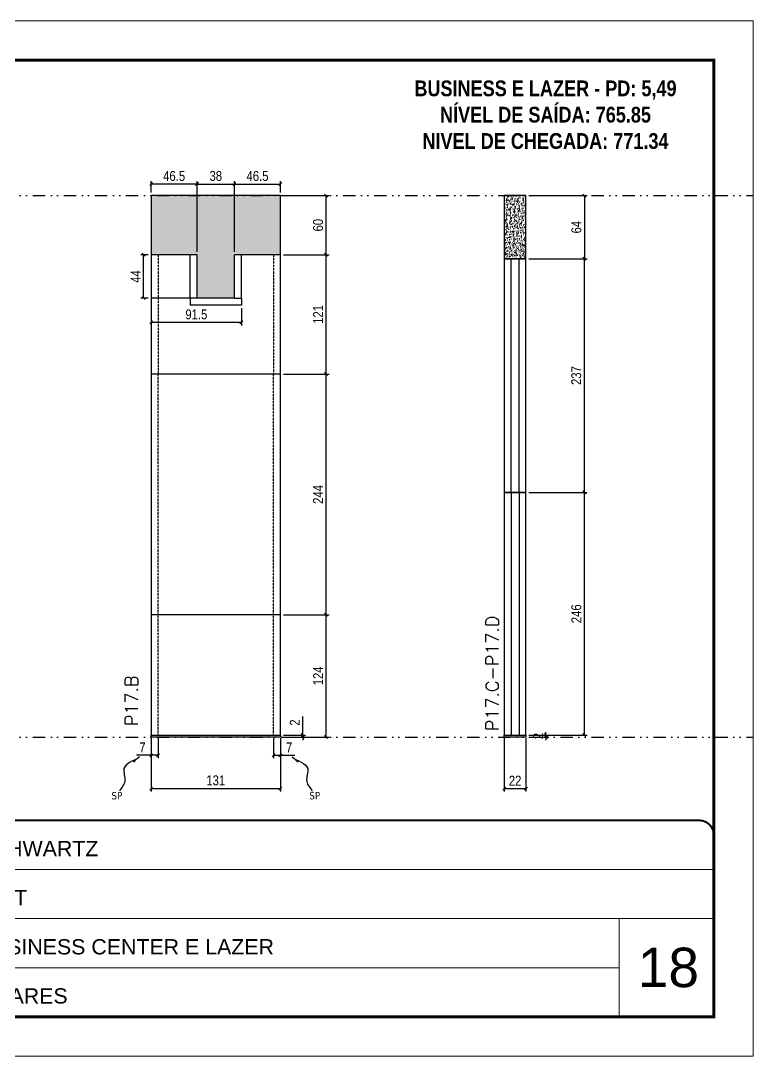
# Model space of a CAD drawing. Extents: x 13379 to 23315, y 867 to 16997.
# Drawn here: x 16727 to 17469, y 11204 to 12254 of the extents above; entities that cross this region are included whole.
import ezdxf

# ---------------------------------------------------------------- set-up
doc = ezdxf.new("R2010")
doc.units = 0
for name, pattern in [('CONTINUO', [0]), ('DASHED', [0.75, 0.5, -0.25]), ('DIVIDE2', [0.625, 0.25, -0.125, 0, -0.125, 0, -0.125]), ('HIDDEN', [0.375, 0.25, -0.125])]:
    doc.linetypes.add(name, pattern=pattern)
for name, color, linetype, lineweight in [('CARIMBO', 255, 'Continuous', 9), ('Folhas', 255, 'Continuous', 9), ('SARRAFO DE PRESSAO', 251, 'DASHED', 9), ('Texto Seção', 7, 'Continuous', 15)]:
    doc.layers.add(name, color=color, linetype=linetype, lineweight=lineweight)
for name, color, linetype in [('COTA', 241, 'Continuous'), ('NOMENCLATURA', 7, 'Continuous'), ('Nível', 160, 'Continuous'), ('Painéis', 200, 'Continuous'), ('SARR_2.2x7', 40, 'Continuous'), ('Sarrafo de Pressão', 42, 'HIDDEN'), ('texto', 7, 'Continuous')]:
    doc.layers.add(name, color=color, linetype=linetype)
doc.styles.add('ARIAL', font='arial.ttf')
doc.styles.add('COTA TECNICA', font='techl___.ttf', dxfattribs={"height": 10})
doc.styles.add('COTA TECNICA-50', font='techl___.ttf', dxfattribs={"height": 10})
doc.styles.add('REGUA-120', font='ROMANS.shx', dxfattribs={"height": 15})
doc.styles.add('ROMANC', font='techb___.ttf', dxfattribs={"height": 2.5})
doc.styles.get("Standard").update_dxf_attribs({"font": 'arial.ttf'})
doc.styles.add('Tecnologia', font='')
doc.styles.get('Tecnologia').set_extended_font_data('Forgotten Futurist')
doc.dimstyles.new('COTA PAINEL-50', dxfattribs={"dimtxt": 10, "dimasz": 3, "dimexe": 3, "dimexo": 3, "dimgap": 3, "dimtad": 1, "dimdec": 1, "dimzin": 12, "dimdsep": 46, "dimtxsty": 'COTA TECNICA-50', "dimblk1": 'OBLIQUE', "dimblk2": 'OBLIQUE', "dimsah": 1, "dimcen": 0.9, "dimclrd": 4, "dimclre": 4, "dimclrt": 240, "dimadec": 1, "dimazin": 3, "dimtfac": 1, "dimtdec": 1, "dimtmove": 0, "dimatfit": 3, "dimfxl": 1, "dimtolj": 1, "dimtzin": 12, "dimarcsym": 0})
doc.dimstyles.new('PAINEL', dxfattribs={"dimtxt": 10, "dimasz": 3, "dimexe": 3, "dimexo": 3, "dimgap": 3, "dimtad": 1, "dimdec": 1, "dimzin": 12, "dimdsep": 46, "dimtxsty": 'COTA TECNICA', "dimblk1": 'OBLIQUE', "dimblk2": 'OBLIQUE', "dimsah": 1, "dimcen": 0.9, "dimclrd": 4, "dimclre": 4, "dimclrt": 240, "dimadec": 1, "dimazin": 3, "dimtfac": 1, "dimtdec": 1, "dimtmove": 0, "dimatfit": 3, "dimfxl": 1, "dimtolj": 1, "dimtzin": 12, "dimarcsym": 0})
doc.dimstyles.get("Standard").update_dxf_attribs({"dimtxt": 0.18, "dimasz": 0.18, "dimexe": 0.18, "dimexo": 0.0625, "dimgap": 0.09, "dimtad": 0, "dimtih": 1, "dimtoh": 1, "dimdec": 4, "dimzin": 0, "dimdsep": 46, "dimtxsty": 'Standard', "dimcen": 0.09, "dimadec": 0, "dimazin": 0, "dimtfac": 1, "dimtdec": 4, "dimtofl": 0, "dimtmove": 0, "dimatfit": 3, "dimfxl": 1, "dimtolj": 1, "dimtzin": 0, "dimarcsym": 0})

# ---------------------------------------------------------------- blocks, each defined once
blk = doc.blocks.new('9999999999')
at = {"color": 30, "linetype": 'CONTINUO'}
for p, q in [((98564.6, 34230.2), (98564.6, 34429.4)), ((98564.6, 34379.6), (99584, 34379.6)), ((98564.6, 34329.8), (99488, 34329.8)), ((99584, 34329.8), (99488, 34329.8)), ((99488, 34329.8), (99488, 34230.2)), ((98564.6, 34280), (99488, 34280))]:
    blk.add_line(p, q, dxfattribs=at)
at = {"color": 30, "linetype": 'CONTINUO', "const_width": 2}
blk.add_lwpolyline([(99584, 34230.2), (99584, 34414.4, 0.414214), (99569, 34429.4), (98229, 34429.4, 0.414214), (98214, 34414.4), (98214, 34245.2, 0.414214), (98229, 34230.2), (99584, 34230.2)], format="xyb", dxfattribs=at)
at = {"layer": 'Folhas'}
blk.add_lwpolyline([(98139, 34190.2), (99624, 34190.2), (99624, 35240.2), (98139, 35240.2)], close=True, dxfattribs=at)
at = {"layer": 'Folhas', "color": 30, "const_width": 3}
blk.add_lwpolyline([(98214, 34230.2), (99584, 34230.2), (99584, 35200.2), (98214, 35200.2)], close=True, dxfattribs=at)
at = {"color": 7, "linetype": 'Continuous', "ltscale": 5, "style": 'ARIAL'}
for s, height, p in [('SCHWARTZ', 15.48, (98837.7, 34393.1)), ('GWT', 15.48, (98837.7, 34343.3)), ('BUSINESS CENTER E LAZER', 15.483, (98837.7, 34293.5)), ('NOVA SISTEMAS CONSTRUTIVOS', 11.059, (98263.2, 34267.2)), ('PILARES', 15.48, (98837.7, 34243.7))]:
    blk.add_text(s, height=height, dxfattribs=at).set_placement(p)
at = {"layer": 'Folhas', "color": 7, "style": 'Tecnologia', "width": 1.5}
for s, p in [('CLIENTE:', (98573.7, 34397.2)), ('OBRA:', (98573.7, 34347.3)), ('PAVIMENTO:', (98573.7, 34297.5)), ('PROJETO:', (98573.7, 34247.7))]:
    blk.add_text(s, height=14, dxfattribs=at).set_placement(p)
blk = doc.blocks.new('_Oblique')
at = {"color": 0, "linetype": 'ByBlock', "lineweight": -2}
blk.add_line((-0.5, -0.5), (0.5, 0.5), dxfattribs=at)
blk = doc.blocks.new('*D554')
at = {"layer": 'COTA', "color": 4, "lineweight": -2, "transparency": 16777216}
for p, q in [((16859.2, 11526.9), (16859.2, 11472.7)), ((16990.2, 11526.9), (16990.2, 11472.7)), ((16859.2, 11475.7), (16990.2, 11475.7))]:
    blk.add_line(p, q, dxfattribs=at)
at = {"layer": 'Defpoints', "color": 0, "transparency": 16777216}
for p in [(16859.2, 11529.9), (16990.2, 11529.9), (16990.2, 11475.7)]:
    blk.add_point(p, dxfattribs=at)
at = {"layer": 'COTA', "color": 4, "lineweight": -2, "transparency": 16777216, "xscale": 3, "yscale": 3, "zscale": 3, "rotation": 180}
blk.add_blockref('_Oblique', (16859.2, 11475.7), dxfattribs=at)
at = {"layer": 'COTA', "color": 4, "lineweight": -2, "transparency": 16777216, "xscale": 3, "yscale": 3, "zscale": 3}
blk.add_blockref('_Oblique', (16990.2, 11475.7), dxfattribs=at)
at = {"layer": 'COTA', "color": 240, "transparency": 16777216, "insert": (16924.7, 11483.9), "char_height": 10, "attachment_point": 5, "style": 'COTA TECNICA'}
blk.add_mtext('\\A1;131', dxfattribs=at)
blk = doc.blocks.new('*D555')
at = {"layer": 'COTA', "color": 4, "lineweight": -2, "transparency": 16777216}
for p, q in [((16993.2, 11651.9), (17039.5, 11651.9)), ((17036.5, 11527.9), (17036.5, 11651.9)), ((16993.2, 11527.9), (17039.5, 11527.9))]:
    blk.add_line(p, q, dxfattribs=at)
at = {"layer": 'Defpoints', "color": 0, "transparency": 16777216}
for p in [(16990.2, 11651.9), (17036.5, 11651.9), (16990.2, 11527.9)]:
    blk.add_point(p, dxfattribs=at)
at = {"layer": 'COTA', "color": 4, "lineweight": -2, "transparency": 16777216, "xscale": 3, "yscale": 3, "zscale": 3}
for p, rotation in [((17036.5, 11651.9), 90), ((17036.5, 11527.9), 270)]:
    blk.add_blockref('_Oblique', p, dxfattribs=dict(at, rotation=rotation))
at = {"layer": 'COTA', "color": 240, "transparency": 16777216, "insert": (17028.4, 11589.9), "char_height": 10, "attachment_point": 5, "rotation": 90, "style": 'COTA TECNICA-50'}
blk.add_mtext('\\A1;124', dxfattribs=at)
blk = doc.blocks.new('*D556')
at = {"layer": 'COTA', "color": 4, "lineweight": -2, "transparency": 16777216}
for p, q in [((17012.8, 11529.9), (17012.8, 11548.7)), ((16993.2, 11529.9), (17015.8, 11529.9)), ((17012.8, 11527.9), (17012.8, 11529.9)), ((16993.2, 11527.9), (17015.8, 11527.9)), ((17012.8, 11527.9), (17012.8, 11524.9))]:
    blk.add_line(p, q, dxfattribs=at)
at = {"layer": 'Defpoints', "color": 0, "transparency": 16777216}
for p in [(16990.2, 11529.9), (16990.2, 11527.9), (17012.8, 11527.9)]:
    blk.add_point(p, dxfattribs=at)
at = {"layer": 'COTA', "color": 4, "lineweight": -2, "transparency": 16777216, "xscale": 3, "yscale": 3, "zscale": 3}
for p, rotation in [((17012.8, 11529.9), 270), ((17012.8, 11527.9), 90)]:
    blk.add_blockref('_Oblique', p, dxfattribs=dict(at, rotation=rotation))
at = {"layer": 'COTA', "color": 240, "transparency": 16777216, "insert": (17004.8, 11542.6), "char_height": 10, "attachment_point": 5, "rotation": 90, "style": 'COTA TECNICA-50'}
blk.add_mtext('\\A1;2', dxfattribs=at)
blk = doc.blocks.new('*D557')
at = {"layer": 'COTA', "color": 4, "lineweight": -2, "transparency": 16777216}
for p, q in [((16859.2, 11524.9), (16859.2, 11506.4)), ((16866.2, 11526.9), (16866.2, 11506.4)), ((16859.2, 11509.4), (16844.5, 11509.4)), ((16866.2, 11509.4), (16859.2, 11509.4))]:
    blk.add_line(p, q, dxfattribs=at)
at = {"layer": 'Defpoints', "color": 0, "transparency": 16777216}
for p in [(16866.2, 11529.9), (16859.2, 11527.9), (16859.2, 11509.4)]:
    blk.add_point(p, dxfattribs=at)
at = {"layer": 'COTA', "color": 4, "lineweight": -2, "transparency": 16777216, "xscale": 3, "yscale": 3, "zscale": 3, "rotation": 180}
blk.add_blockref('_Oblique', (16859.2, 11509.4), dxfattribs=at)
at = {"layer": 'COTA', "color": 4, "lineweight": -2, "transparency": 16777216, "xscale": 3, "yscale": 3, "zscale": 3}
blk.add_blockref('_Oblique', (16866.2, 11509.4), dxfattribs=at)
at = {"layer": 'COTA', "color": 240, "transparency": 16777216, "insert": (16850.4, 11517.4), "char_height": 10, "attachment_point": 5, "style": 'COTA TECNICA-50'}
blk.add_mtext('\\A1;7', dxfattribs=at)
blk = doc.blocks.new('*D558')
at = {"layer": 'COTA', "color": 4, "lineweight": -2, "transparency": 16777216}
for p, q in [((16983.2, 11526.9), (16983.2, 11506.4)), ((16990.2, 11524.9), (16990.2, 11506.4)), ((16983.2, 11509.4), (16990.2, 11509.4)), ((16990.2, 11509.4), (17005, 11509.4))]:
    blk.add_line(p, q, dxfattribs=at)
at = {"layer": 'Defpoints', "color": 0, "transparency": 16777216}
for p in [(16983.2, 11529.9), (16990.2, 11527.9), (16990.2, 11509.4)]:
    blk.add_point(p, dxfattribs=at)
at = {"layer": 'COTA', "color": 4, "lineweight": -2, "transparency": 16777216, "xscale": 3, "yscale": 3, "zscale": 3, "rotation": 180}
blk.add_blockref('_Oblique', (16983.2, 11509.4), dxfattribs=at)
at = {"layer": 'COTA', "color": 4, "lineweight": -2, "transparency": 16777216, "xscale": 3, "yscale": 3, "zscale": 3}
blk.add_blockref('_Oblique', (16990.2, 11509.4), dxfattribs=at)
at = {"layer": 'COTA', "color": 240, "transparency": 16777216, "insert": (16999.1, 11517.4), "char_height": 10, "attachment_point": 5, "style": 'COTA TECNICA-50'}
blk.add_mtext('\\A1;7', dxfattribs=at)
blk = doc.blocks.new('*D559')
at = {"layer": 'COTA', "color": 4, "linetype": 'ByBlock', "lineweight": -2, "transparency": 16777216}
for p, q in [((16993.2, 11895.9), (17039.5, 11895.9)), ((17036.5, 11651.9), (17036.5, 11895.9)), ((16993.2, 11651.9), (17039.5, 11651.9))]:
    blk.add_line(p, q, dxfattribs=at)
at = {"layer": 'Defpoints', "color": 0, "linetype": 'ByBlock', "transparency": 16777216}
for p in [(16990.2, 11895.9), (17036.5, 11895.9), (16990.2, 11651.9)]:
    blk.add_point(p, dxfattribs=at)
at = {"layer": 'COTA', "color": 4, "linetype": 'ByBlock', "lineweight": -2, "transparency": 16777216, "xscale": 3, "yscale": 3, "zscale": 3}
for p, rotation in [((17036.5, 11895.9), 90), ((17036.5, 11651.9), 270)]:
    blk.add_blockref('_Oblique', p, dxfattribs=dict(at, rotation=rotation))
at = {"layer": 'COTA', "color": 240, "linetype": 'ByBlock', "transparency": 16777216, "insert": (17028.4, 11773.9), "char_height": 10, "attachment_point": 5, "rotation": 90, "style": 'COTA TECNICA'}
blk.add_mtext('\\A1;244', dxfattribs=at)
blk = doc.blocks.new('*D560')
at = {"layer": 'COTA', "color": 4, "lineweight": -2, "transparency": 16777216}
for p, q in [((16993.2, 12016.9), (17039.5, 12016.9)), ((17036.5, 11895.9), (17036.5, 12016.9)), ((16993.2, 11895.9), (17039.5, 11895.9))]:
    blk.add_line(p, q, dxfattribs=at)
at = {"layer": 'Defpoints', "color": 0, "transparency": 16777216}
for p in [(16990.2, 12016.9), (17036.5, 12016.9), (16990.2, 11895.9)]:
    blk.add_point(p, dxfattribs=at)
at = {"layer": 'COTA', "color": 4, "lineweight": -2, "transparency": 16777216, "xscale": 3, "yscale": 3, "zscale": 3}
for p, rotation in [((17036.5, 12016.9), 90), ((17036.5, 11895.9), 270)]:
    blk.add_blockref('_Oblique', p, dxfattribs=dict(at, rotation=rotation))
at = {"layer": 'COTA', "color": 240, "transparency": 16777216, "insert": (17028.4, 11956.4), "char_height": 10, "attachment_point": 5, "rotation": 90, "style": 'COTA TECNICA'}
blk.add_mtext('\\A1;121', dxfattribs=at)
blk = doc.blocks.new('*D561')
at = {"layer": 'COTA', "color": 4, "lineweight": -2, "transparency": 16777216}
for p, q in [((16993.2, 12076.9), (17039.5, 12076.9)), ((17036.5, 12016.9), (17036.5, 12076.9)), ((16993.2, 12016.9), (17039.5, 12016.9))]:
    blk.add_line(p, q, dxfattribs=at)
at = {"layer": 'Defpoints', "color": 0, "transparency": 16777216}
for p in [(16990.2, 12076.9), (17036.5, 12076.9), (16990.2, 12016.9)]:
    blk.add_point(p, dxfattribs=at)
at = {"layer": 'COTA', "color": 4, "lineweight": -2, "transparency": 16777216, "xscale": 3, "yscale": 3, "zscale": 3}
for p, rotation in [((17036.5, 12076.9), 90), ((17036.5, 12016.9), 270)]:
    blk.add_blockref('_Oblique', p, dxfattribs=dict(at, rotation=rotation))
at = {"layer": 'COTA', "color": 240, "transparency": 16777216, "insert": (17028.4, 12046.9), "char_height": 10, "attachment_point": 5, "rotation": 90, "style": 'COTA TECNICA'}
blk.add_mtext('\\A1;60', dxfattribs=at)
blk = doc.blocks.new('*D562')
at = {"layer": 'COTA', "color": 4, "lineweight": -2, "transparency": 16777216}
for p, q in [((16859.2, 12079.9), (16859.2, 12091.6)), ((16905.7, 12088.6), (16859.2, 12088.6)), ((16905.7, 12019.9), (16905.7, 12091.6))]:
    blk.add_line(p, q, dxfattribs=at)
at = {"layer": 'Defpoints', "color": 0, "transparency": 16777216}
for p in [(16859.2, 12088.6), (16859.2, 12076.9), (16905.7, 12016.9)]:
    blk.add_point(p, dxfattribs=at)
at = {"layer": 'COTA', "color": 4, "lineweight": -2, "transparency": 16777216, "xscale": 3, "yscale": 3, "zscale": 3, "rotation": 180}
blk.add_blockref('_Oblique', (16859.2, 12088.6), dxfattribs=at)
at = {"layer": 'COTA', "color": 4, "lineweight": -2, "transparency": 16777216, "xscale": 3, "yscale": 3, "zscale": 3}
blk.add_blockref('_Oblique', (16905.7, 12088.6), dxfattribs=at)
at = {"layer": 'COTA', "color": 240, "transparency": 16777216, "insert": (16882.5, 12096.7), "char_height": 10, "attachment_point": 5, "style": 'COTA TECNICA'}
blk.add_mtext('\\A1;46.5', dxfattribs=at)
blk = doc.blocks.new('*D563')
at = {"layer": 'COTA', "color": 4, "lineweight": -2, "transparency": 16777216}
for p, q in [((16905.7, 12019.9), (16905.7, 12091.6)), ((16905.7, 12088.6), (16943.7, 12088.6)), ((16943.7, 12019.9), (16943.7, 12091.6))]:
    blk.add_line(p, q, dxfattribs=at)
at = {"layer": 'Defpoints', "color": 0, "transparency": 16777216}
for p in [(16943.7, 12088.6), (16905.7, 12016.9), (16943.7, 12016.9)]:
    blk.add_point(p, dxfattribs=at)
at = {"layer": 'COTA', "color": 4, "lineweight": -2, "transparency": 16777216, "xscale": 3, "yscale": 3, "zscale": 3, "rotation": 180}
blk.add_blockref('_Oblique', (16905.7, 12088.6), dxfattribs=at)
at = {"layer": 'COTA', "color": 4, "lineweight": -2, "transparency": 16777216, "xscale": 3, "yscale": 3, "zscale": 3}
blk.add_blockref('_Oblique', (16943.7, 12088.6), dxfattribs=at)
at = {"layer": 'COTA', "color": 240, "transparency": 16777216, "insert": (16924.7, 12096.8), "char_height": 10, "attachment_point": 5, "style": 'COTA TECNICA'}
blk.add_mtext('\\A1;38', dxfattribs=at)
blk = doc.blocks.new('*D564')
at = {"layer": 'COTA', "color": 4, "lineweight": -2, "transparency": 16777216}
for p, q in [((16943.7, 12019.9), (16943.7, 12091.6)), ((16943.7, 12088.6), (16990.2, 12088.6)), ((16990.2, 12079.9), (16990.2, 12091.6))]:
    blk.add_line(p, q, dxfattribs=at)
at = {"layer": 'Defpoints', "color": 0, "transparency": 16777216}
for p in [(16990.2, 12088.6), (16990.2, 12076.9), (16943.7, 12016.9)]:
    blk.add_point(p, dxfattribs=at)
at = {"layer": 'COTA', "color": 4, "lineweight": -2, "transparency": 16777216, "xscale": 3, "yscale": 3, "zscale": 3, "rotation": 180}
blk.add_blockref('_Oblique', (16943.7, 12088.6), dxfattribs=at)
at = {"layer": 'COTA', "color": 4, "lineweight": -2, "transparency": 16777216, "xscale": 3, "yscale": 3, "zscale": 3}
blk.add_blockref('_Oblique', (16990.2, 12088.6), dxfattribs=at)
at = {"layer": 'COTA', "color": 240, "transparency": 16777216, "insert": (16967, 12096.7), "char_height": 10, "attachment_point": 5, "style": 'COTA TECNICA'}
blk.add_mtext('\\A1;46.5', dxfattribs=at)
blk = doc.blocks.new('*D565')
at = {"layer": 'COTA', "color": 4, "lineweight": -2, "transparency": 16777216}
for p, q in [((16859.2, 11969.9), (16859.2, 11945.3)), ((16950.7, 11962.9), (16950.7, 11945.3)), ((16950.7, 11948.3), (16859.2, 11948.3))]:
    blk.add_line(p, q, dxfattribs=at)
at = {"layer": 'Defpoints', "color": 0, "transparency": 16777216}
for p in [(16859.2, 11972.9), (16950.7, 11965.9), (16859.2, 11948.3)]:
    blk.add_point(p, dxfattribs=at)
at = {"layer": 'COTA', "color": 4, "lineweight": -2, "transparency": 16777216, "xscale": 3, "yscale": 3, "zscale": 3, "rotation": 180}
blk.add_blockref('_Oblique', (16859.2, 11948.3), dxfattribs=at)
at = {"layer": 'COTA', "color": 4, "lineweight": -2, "transparency": 16777216, "xscale": 3, "yscale": 3, "zscale": 3}
blk.add_blockref('_Oblique', (16950.7, 11948.3), dxfattribs=at)
at = {"layer": 'COTA', "color": 240, "transparency": 16777216, "insert": (16905, 11956.4), "char_height": 10, "attachment_point": 5, "style": 'COTA TECNICA'}
blk.add_mtext('\\A1;91.5', dxfattribs=at)
blk = doc.blocks.new('*D566')
at = {"layer": 'COTA', "color": 4, "lineweight": -2, "transparency": 16777216}
for p, q in [((16856.2, 12016.9), (16848.6, 12016.9)), ((16851.6, 11972.9), (16851.6, 12016.9)), ((16856.2, 11972.9), (16848.6, 11972.9))]:
    blk.add_line(p, q, dxfattribs=at)
at = {"layer": 'Defpoints', "color": 0, "transparency": 16777216}
for p in [(16851.6, 12016.9), (16859.2, 12016.9), (16859.2, 11972.9)]:
    blk.add_point(p, dxfattribs=at)
at = {"layer": 'COTA', "color": 4, "lineweight": -2, "transparency": 16777216, "xscale": 3, "yscale": 3, "zscale": 3}
for p, rotation in [((16851.6, 12016.9), 90), ((16851.6, 11972.9), 270)]:
    blk.add_blockref('_Oblique', p, dxfattribs=dict(at, rotation=rotation))
at = {"layer": 'COTA', "color": 240, "transparency": 16777216, "insert": (16843.5, 11994.9), "char_height": 10, "attachment_point": 5, "rotation": 90, "style": 'COTA TECNICA'}
blk.add_mtext('\\A1;44', dxfattribs=at)
blk = doc.blocks.new('*D567')
at = {"layer": 'COTA', "color": 4, "lineweight": -2, "transparency": 16777216}
for p, q in [((17217.1, 11526.9), (17217.1, 11472.7)), ((17239.1, 11526.9), (17239.1, 11472.7)), ((17217.1, 11475.7), (17239.1, 11475.7))]:
    blk.add_line(p, q, dxfattribs=at)
at = {"layer": 'Defpoints', "color": 0, "transparency": 16777216}
for p in [(17217.1, 11529.9), (17239.1, 11529.9), (17239.1, 11475.7)]:
    blk.add_point(p, dxfattribs=at)
at = {"layer": 'COTA', "color": 4, "lineweight": -2, "transparency": 16777216, "xscale": 3, "yscale": 3, "zscale": 3, "rotation": 180}
blk.add_blockref('_Oblique', (17217.1, 11475.7), dxfattribs=at)
at = {"layer": 'COTA', "color": 4, "lineweight": -2, "transparency": 16777216, "xscale": 3, "yscale": 3, "zscale": 3}
blk.add_blockref('_Oblique', (17239.1, 11475.7), dxfattribs=at)
at = {"layer": 'COTA', "color": 240, "transparency": 16777216, "insert": (17228.1, 11483.7), "char_height": 10, "attachment_point": 5, "style": 'COTA TECNICA'}
blk.add_mtext('\\A1;22', dxfattribs=at)
blk = doc.blocks.new('*D568')
at = {"layer": 'COTA', "color": 4, "lineweight": -2, "transparency": 16777216}
for p, q in [((17242.1, 11775.9), (17301.3, 11775.9)), ((17298.3, 11529.9), (17298.3, 11775.9)), ((17242.1, 11529.9), (17301.3, 11529.9))]:
    blk.add_line(p, q, dxfattribs=at)
at = {"layer": 'Defpoints', "color": 0, "transparency": 16777216}
for p in [(17239.1, 11775.9), (17298.3, 11775.9), (17239.1, 11529.9)]:
    blk.add_point(p, dxfattribs=at)
at = {"layer": 'COTA', "color": 4, "lineweight": -2, "transparency": 16777216, "xscale": 3, "yscale": 3, "zscale": 3}
for p, rotation in [((17298.3, 11775.9), 90), ((17298.3, 11529.9), 270)]:
    blk.add_blockref('_Oblique', p, dxfattribs=dict(at, rotation=rotation))
at = {"layer": 'COTA', "color": 240, "transparency": 16777216, "insert": (17290.2, 11652.9), "char_height": 10, "attachment_point": 5, "rotation": 90, "style": 'COTA TECNICA'}
blk.add_mtext('\\A1;246', dxfattribs=at)
blk = doc.blocks.new('*D569')
at = {"layer": 'COTA', "color": 4, "lineweight": -2, "transparency": 16777216}
for p, q in [((17242.1, 11529.9), (17262.4, 11529.9)), ((17259.4, 11529.9), (17259.4, 11532.9)), ((17259.4, 11527.9), (17259.4, 11529.9)), ((17242.1, 11527.9), (17262.4, 11527.9)), ((17259.4, 11527.9), (17259.4, 11524.9))]:
    blk.add_line(p, q, dxfattribs=at)
at = {"layer": 'Defpoints', "color": 0, "transparency": 16777216}
for p in [(17239.1, 11529.9), (17259.4, 11529.9), (17239.1, 11527.9)]:
    blk.add_point(p, dxfattribs=at)
at = {"layer": 'COTA', "color": 4, "lineweight": -2, "transparency": 16777216, "xscale": 3, "yscale": 3, "zscale": 3}
for p, rotation in [((17259.4, 11529.9), 270), ((17259.4, 11527.9), 90)]:
    blk.add_blockref('_Oblique', p, dxfattribs=dict(at, rotation=rotation))
at = {"layer": 'COTA', "color": 240, "transparency": 16777216, "insert": (17251.4, 11528.9), "char_height": 10, "attachment_point": 5, "rotation": 90, "style": 'COTA TECNICA-50'}
blk.add_mtext('\\A1;2', dxfattribs=at)
blk = doc.blocks.new('*D570')
at = {"layer": 'COTA', "color": 4, "linetype": 'ByBlock', "lineweight": -2, "transparency": 16777216}
for p, q in [((17242.1, 12076.9), (17301.3, 12076.9)), ((17298.3, 12076.9), (17298.3, 12012.9)), ((17242.1, 12012.9), (17301.3, 12012.9))]:
    blk.add_line(p, q, dxfattribs=at)
at = {"layer": 'Defpoints', "color": 0, "linetype": 'ByBlock', "transparency": 16777216}
for p in [(17239.1, 12076.9), (17239.1, 12012.9), (17298.3, 12012.9)]:
    blk.add_point(p, dxfattribs=at)
at = {"layer": 'COTA', "color": 4, "linetype": 'ByBlock', "lineweight": -2, "transparency": 16777216, "xscale": 3, "yscale": 3, "zscale": 3}
for p, rotation in [((17298.3, 12076.9), 90), ((17298.3, 12012.9), 270)]:
    blk.add_blockref('_Oblique', p, dxfattribs=dict(at, rotation=rotation))
at = {"layer": 'COTA', "color": 240, "linetype": 'ByBlock', "transparency": 16777216, "insert": (17290.2, 12044.9), "char_height": 10, "attachment_point": 5, "rotation": 90, "style": 'COTA TECNICA'}
blk.add_mtext('\\A1;64', dxfattribs=at)
blk = doc.blocks.new('*D571')
at = {"layer": 'COTA', "color": 4, "lineweight": -2, "transparency": 16777216}
for p, q in [((17242.1, 12012.9), (17301.3, 12012.9)), ((17298.3, 11775.9), (17298.3, 12012.9)), ((17242.1, 11775.9), (17301.3, 11775.9))]:
    blk.add_line(p, q, dxfattribs=at)
at = {"layer": 'Defpoints', "color": 0, "transparency": 16777216}
for p in [(17239.1, 12012.9), (17298.3, 12012.9), (17239.1, 11775.9)]:
    blk.add_point(p, dxfattribs=at)
at = {"layer": 'COTA', "color": 4, "lineweight": -2, "transparency": 16777216, "xscale": 3, "yscale": 3, "zscale": 3}
for p, rotation in [((17298.3, 12012.9), 90), ((17298.3, 11775.9), 270)]:
    blk.add_blockref('_Oblique', p, dxfattribs=dict(at, rotation=rotation))
at = {"layer": 'COTA', "color": 240, "transparency": 16777216, "insert": (17290.1, 11894.4), "char_height": 10, "attachment_point": 5, "rotation": 90, "style": 'COTA TECNICA'}
blk.add_mtext('\\A1;237', dxfattribs=at)

msp = doc.modelspace()

# ---------------------------------------------------------------- hatches: boundary and pattern name
at = {"layer": 'COTA'}
h = msp.add_hatch(dxfattribs=at)
h.set_pattern_fill('AR-CONC', color=256, scale=0.03)
h.set_pattern_definition([(50, (73.5744, 0), (5.4655401, -0.4781726), [0.5715, -6.2865]), (355, (73.5744, 0), (-1.0573026, 5.7317054), [0.4572, -5.0292175]), (100.451445, (74.03, -0.04), (4.4082374, 5.2535326), [0.4857003, -5.3427073]), (46.1842, (73.5744, 1.524), (8.1323712, -1.2612698), [0.85725, -9.42975]), (96.635558, (74.252, 1.419), (7.122124, 7.4227837), [0.7285507, -8.0140682]), (351.18415, (73.574, 1.524), (7.122124, 7.4227837), [0.685799, -7.543792]), (21, (74.3364, 1.143), (4.5484317, -3.0679559), [0.5715, -6.2865]), (326, (74.3364, 1.143), (1.8540609, 5.525639), [0.4572, -5.0292]), (71.451445, (74.7154, 0.8873), (6.4024926, 2.457683), [0.4857003, -5.3426981]), (37.5, (73.5744, 0), (0.0926581, 2.53665117), [0, -4.96824, 0, -5.1054, 0, -5.04825]), (7.5, (73.5744, 0), (2.00458988, 3.00541724), [0, -2.91084, 0, -4.85394, 0, -1.92405]), (327.5, (71.875, 0), (4.06771786, -0.17186232), [0, -1.905, 0, -5.9436, 0, -7.8867]), (317.5, (71.113, 0), (4.44387544, 0.76279473), [0, -2.4765, 0, -3.94716, 0, -5.6007])])
h.paths.add_polyline_path([(16943.73, 12016.87), (16990.23, 12016.87), (16990.23, 12076.87), (16859.23, 12076.87), (16859.23, 12016.87), (16905.73, 12016.87), (16905.73, 11972.87), (16943.73, 11972.87)])
at = {"layer": 'COTA', "linetype": 'ByBlock'}
h = msp.add_hatch(dxfattribs=at)
h.set_pattern_fill('AR-CONC', color=256, scale=0.03)
h.set_pattern_definition([(50, (-116119.3356, -19394.6933), (5.46554007, -0.47817257), [0.5715, -6.2865]), (355, (-116119.3356, -19394.6933), (-1.05730264, 5.73170536), [0.4572, -5.02921753]), (100.4514447, (-116118.88, -19394.733), (4.40823741, 5.25353256), [0.48570026, -5.34270734]), (46.1842, (-116119.3356, -19393.169), (8.13237123, -1.26126984), [0.85725, -9.42975]), (96.6355576, (-116118.658, -19393.2744), (7.122124, 7.42278374), [0.7285507, -8.01406824]), (351.184151, (-116119.3356, -19393.169), (7.122124, 7.42278374), [0.685799, -7.54379196]), (21, (-116118.5736, -19393.5503), (4.54843174, -3.06795595), [0.5715, -6.2865]), (326, (-116118.5736, -19393.5503), (1.85406085, 5.52563898), [0.4572, -5.0292]), (71.451445, (-116118.1945, -19393.806), (6.40249258, 2.45768307), [0.48570026, -5.34269813]), (37.5, (-116119.3356, -19394.6933), (0.092658098, 2.536651166), [0, -4.96824, 0, -5.1054, 0, -5.04825]), (7.5, (-116119.3356, -19394.6933), (2.004589875, 3.005417245), [0, -2.91084, 0, -4.85394, 0, -1.92405]), (327.5, (-116121.0348, -19394.6933), (4.067717855, -0.17186232), [0, -1.905, 0, -5.9436, 0, -7.8867]), (317.5, (-116121.797, -19394.6933), (4.44387544, 0.76279473), [0, -2.4765, 0, -3.94716, 0, -5.6007])])
h.paths.add_polyline_path([(17239.09, 12076.87), (17217.09, 12076.87), (17217.09, 12012.87), (17239.09, 12012.87)])

# ---------------------------------------------------------------- linework, layer by layer
at = {"layer": 'COTA'}
for p, q in [((16990.23, 12076.87), (16859.23, 12076.87)), ((16859.23, 12076.87), (16859.23, 12016.87)), ((16990.23, 12016.87), (16990.23, 12076.87)), ((16898.73, 11972.87), (16898.73, 11965.87)), ((16943.73, 11972.87), (16950.73, 11972.87)), ((16950.73, 11972.87), (16950.73, 11965.87))]:
    msp.add_line(p, q, dxfattribs=at)
at = {"layer": 'COTA', "linetype": 'ByBlock'}
msp.add_lwpolyline([(17217.09, 12012.87), (17239.09, 12012.87), (17239.09, 12076.87), (17217.09, 12076.87)], close=True, dxfattribs=at)
at = {"layer": 'Nível', "color": 4, "linetype": 'DIVIDE2', "ltscale": 50}
for p, q in [((15984.5, 12076.87), (17469.5, 12076.87)), ((15984.5, 11527.87), (17469.5, 11527.87))]:
    msp.add_line(p, q, dxfattribs=at)
at = {"layer": 'Painéis'}
for p, q in [((16859.23, 12016.87), (16859.23, 11895.87)), ((16905.73, 12016.87), (16859.23, 12016.87)), ((16905.73, 11972.87), (16905.73, 12016.87)), ((16990.23, 12016.87), (16943.73, 12016.87)), ((16943.73, 11972.87), (16943.73, 12016.87)), ((16990.23, 11895.87), (16990.23, 12016.87)), ((16943.73, 11972.87), (16859.23, 11972.87)), ((16990.23, 11651.87), (16859.23, 11651.87))]:
    msp.add_line(p, q, dxfattribs=at)
for points in [[(17217.09, 11775.87), (17239.09, 11775.87), (17239.09, 12012.87), (17217.09, 12012.87)], [(16859.23, 11529.87), (16990.23, 11529.87), (16990.23, 11895.87), (16859.23, 11895.87)], [(17217.09, 11529.87), (17239.09, 11529.87), (17239.09, 11775.87), (17217.09, 11775.87)], [(16859.23, 11529.87), (16990.23, 11529.87), (16990.23, 11527.87), (16859.23, 11527.87)], [(17217.09, 11529.87), (17239.09, 11529.87), (17239.09, 11527.87), (17217.09, 11527.87)]]:
    msp.add_lwpolyline(points, close=True, dxfattribs=at)
at = {"layer": 'SARR_2.2x7', "linetype": 'ByBlock'}
for p, q in [((16898.73, 11972.87), (16898.73, 12016.87)), ((16950.73, 11972.87), (16950.73, 12016.87)), ((16950.73, 11965.87), (16898.73, 11965.87))]:
    msp.add_line(p, q, dxfattribs=at)
at = {"layer": 'SARR_2.2x7'}
for p, q in [((17224.09, 11775.87), (17224.09, 12012.87)), ((17232.09, 11775.87), (17232.09, 12012.87)), ((17224.09, 11775.87), (17224.09, 11529.87)), ((17232.09, 11775.87), (17232.09, 11529.87))]:
    msp.add_line(p, q, dxfattribs=at)
at = {"layer": 'Sarrafo de Pressão'}
for p, q in [((16866.23, 12016.87), (16866.23, 11972.87)), ((16983.23, 12016.87), (16983.23, 11895.87)), ((16866.23, 11972.87), (16866.23, 11895.87)), ((16866.23, 11651.87), (16866.23, 11895.87)), ((16983.23, 11651.87), (16983.23, 11895.87)), ((16866.23, 11529.87), (16866.23, 11651.87)), ((16983.23, 11529.87), (16983.23, 11651.87))]:
    msp.add_line(p, q, dxfattribs=at)

# ---------------------------------------------------------------- block references
at = {"layer": 'SARRAFO DE PRESSAO', "color": 6, "linetype": 'ByBlock'}
msp.add_blockref('9999999999', (-82154.48, -22985.99), dxfattribs=at)

# ---------------------------------------------------------------- texts
at = {"layer": 'CARIMBO', "style": 'ARIAL'}
msp.add_text('18', height=40, dxfattribs=at).set_placement((17352.36, 11274.36))
at = {"layer": 'NOMENCLATURA', "color": 2, "insert": (17258.88, 12220.28), "char_height": 16, "attachment_point": 2, "style": 'ROMANC'}
msp.add_mtext_dynamic_manual_height_columns('\\PBUSINESS E LAZER - PD: 5,49\\PNÍVEL DE SAÍDA: 765.85\\PNIVEL DE CHEGADA: 771.34', width=376.0554, gutter_width=1, heights=[0], dxfattribs=at)
at = {"layer": 'texto', "color": 0, "char_height": 7.5, "attachment_point": 5}
for insert in [(16824.45, 11468.38), (17025, 11468.38)]:
    msp.add_mtext('{\\fTahoma|b0|i0|c0|p34;\\C4;SP}', dxfattribs=dict(at, insert=insert))
at = {"layer": 'Texto Seção', "char_height": 13, "width": 285.3299, "rotation": 90, "style": 'REGUA-120'}
for s, insert, attachment_point in [('P17.C-P17.D', (17198.42, 11534.01), 1), ('P17.B', (16845.76, 11539.12), 7)]:
    msp.add_mtext(s, dxfattribs=dict(at, insert=insert, attachment_point=attachment_point))

# ---------------------------------------------------------------- dimensions: what is measured, and where the dimension line sits
at = {"layer": 'COTA'}
for base, p1, p2, dimstyle, picture, middle in [((16859.23, 12088.57), (16905.73, 12016.87), (16859.23, 12076.87), 'PAINEL', '*D562', (16882.48, 12096.68)), ((16943.73, 12088.57), (16905.73, 12016.87), (16943.73, 12016.87), 'PAINEL', '*D563', (16924.73, 12096.81)), ((16859.23, 11948.28), (16950.73, 11965.87), (16859.23, 11972.87), 'PAINEL', '*D565', (16904.98, 11956.42)), ((16990.23, 11509.36), (16983.23, 11529.87), (16990.23, 11527.87), 'COTA PAINEL-50', '*D558', (16999.09, 11517.43))]:
    dim = msp.add_linear_dim(base=base, p1=p1, p2=p2, dimstyle=dimstyle, dxfattribs=at)
    dim.commit()
    dim.dimension.update_dxf_attribs({"geometry": picture, "text_midpoint": middle})
for base, p1, p2, override, picture, middle in [((16990.23, 12088.57), (16943.73, 12016.87), (16990.23, 12076.87), {"dimtmove": 1}, '*D564', (16966.98, 12096.68)), ((16990.23, 11475.69), (16859.23, 11529.87), (16990.23, 11529.87), {"dimarcsym": 2}, '*D554', (16924.73, 11483.91)), ((17239.09, 11475.69), (17217.09, 11529.87), (17239.09, 11529.87), {"dimarcsym": 2}, '*D567', (17228.09, 11483.69))]:
    dim = msp.add_linear_dim(base=base, p1=p1, p2=p2, dimstyle='PAINEL', override=override, dxfattribs=at)
    dim.commit()
    dim.dimension.update_dxf_attribs({"geometry": picture, "text_midpoint": middle})
for base, p1, p2, angle, dimstyle, picture, middle in [((17036.47, 12076.87), (16990.23, 12016.87), (16990.23, 12076.87), 90, 'PAINEL', '*D561', (17028.36, 12046.87)), ((16851.6, 12016.87), (16859.23, 11972.87), (16859.23, 12016.87), 90, 'PAINEL', '*D566', (16843.53, 11994.87)), ((17036.47, 12016.87), (16990.23, 11895.87), (16990.23, 12016.87), 90, 'PAINEL', '*D560', (17028.41, 11956.37)), ((17298.28, 12012.87), (17239.09, 11775.87), (17239.09, 12012.87), 90, 'PAINEL', '*D571', (17290.06, 11894.37)), ((17036.47, 11651.87), (16990.23, 11527.87), (16990.23, 11651.87), 90, 'COTA PAINEL-50', '*D555', (17028.39, 11589.87)), ((16859.23, 11509.36), (16866.23, 11529.87), (16859.23, 11527.87), 180, 'COTA PAINEL-50', '*D557', (16850.36, 11517.43))]:
    dim = msp.add_linear_dim(base=base, p1=p1, p2=p2, angle=angle, dimstyle=dimstyle, dxfattribs=at)
    dim.commit()
    dim.dimension.update_dxf_attribs({"geometry": picture, "text_midpoint": middle})
at = {"layer": 'COTA', "linetype": 'ByBlock'}
for base, p1, p2, picture, middle in [((17298.28, 12012.87), (17239.09, 12076.87), (17239.09, 12012.87), '*D570', (17290.17, 12044.87)), ((17036.47, 11895.87), (16990.23, 11651.87), (16990.23, 11895.87), '*D559', (17028.39, 11773.87))]:
    dim = msp.add_linear_dim(base=base, p1=p1, p2=p2, angle=90, dimstyle='PAINEL', dxfattribs=at)
    dim.commit()
    dim.dimension.update_dxf_attribs({"geometry": picture, "text_midpoint": middle})
at = {"layer": 'COTA'}
dim = msp.add_linear_dim(base=(17298.28, 11775.87), p1=(17239.09, 11529.87), p2=(17239.09, 11775.87), angle=90, dimstyle='PAINEL', override={"dimarcsym": 2}, dxfattribs=at)
dim.commit()
dim.dimension.update_dxf_attribs({"geometry": '*D568', "text_midpoint": (17290.17, 11652.87)})
for base, p1, p2, picture, middle in [((17012.75, 11527.87), (16990.23, 11529.87), (16990.23, 11527.87), '*D556', (17012.75, 11542.62)), ((17259.44, 11529.87), (17239.09, 11527.87), (17239.09, 11529.87), '*D569', (17259.44, 11528.87))]:
    dim = msp.add_linear_dim(base=base, p1=p1, p2=p2, angle=90, dimstyle='COTA PAINEL-50', dxfattribs=at)
    dim.commit()
    dim.dimension.update_dxf_attribs({"geometry": picture, "text_midpoint": middle, "dimtype": 160})

# ---------------------------------------------------------------- leaders
at = {"layer": 'COTA', "path_type": 1}
for points in [[(16847.4, 11507.69), (16831.61, 11495.85), (16832.54, 11482.85), (16826.98, 11473.07)], [(17002.06, 11507.69), (17017.84, 11495.85), (17016.92, 11482.85), (17022.47, 11473.07)]]:
    msp.add_leader(points, dimstyle='Standard', override={"dimasz": 8}, dxfattribs=at)

doc.saveas('drawing.dxf')
